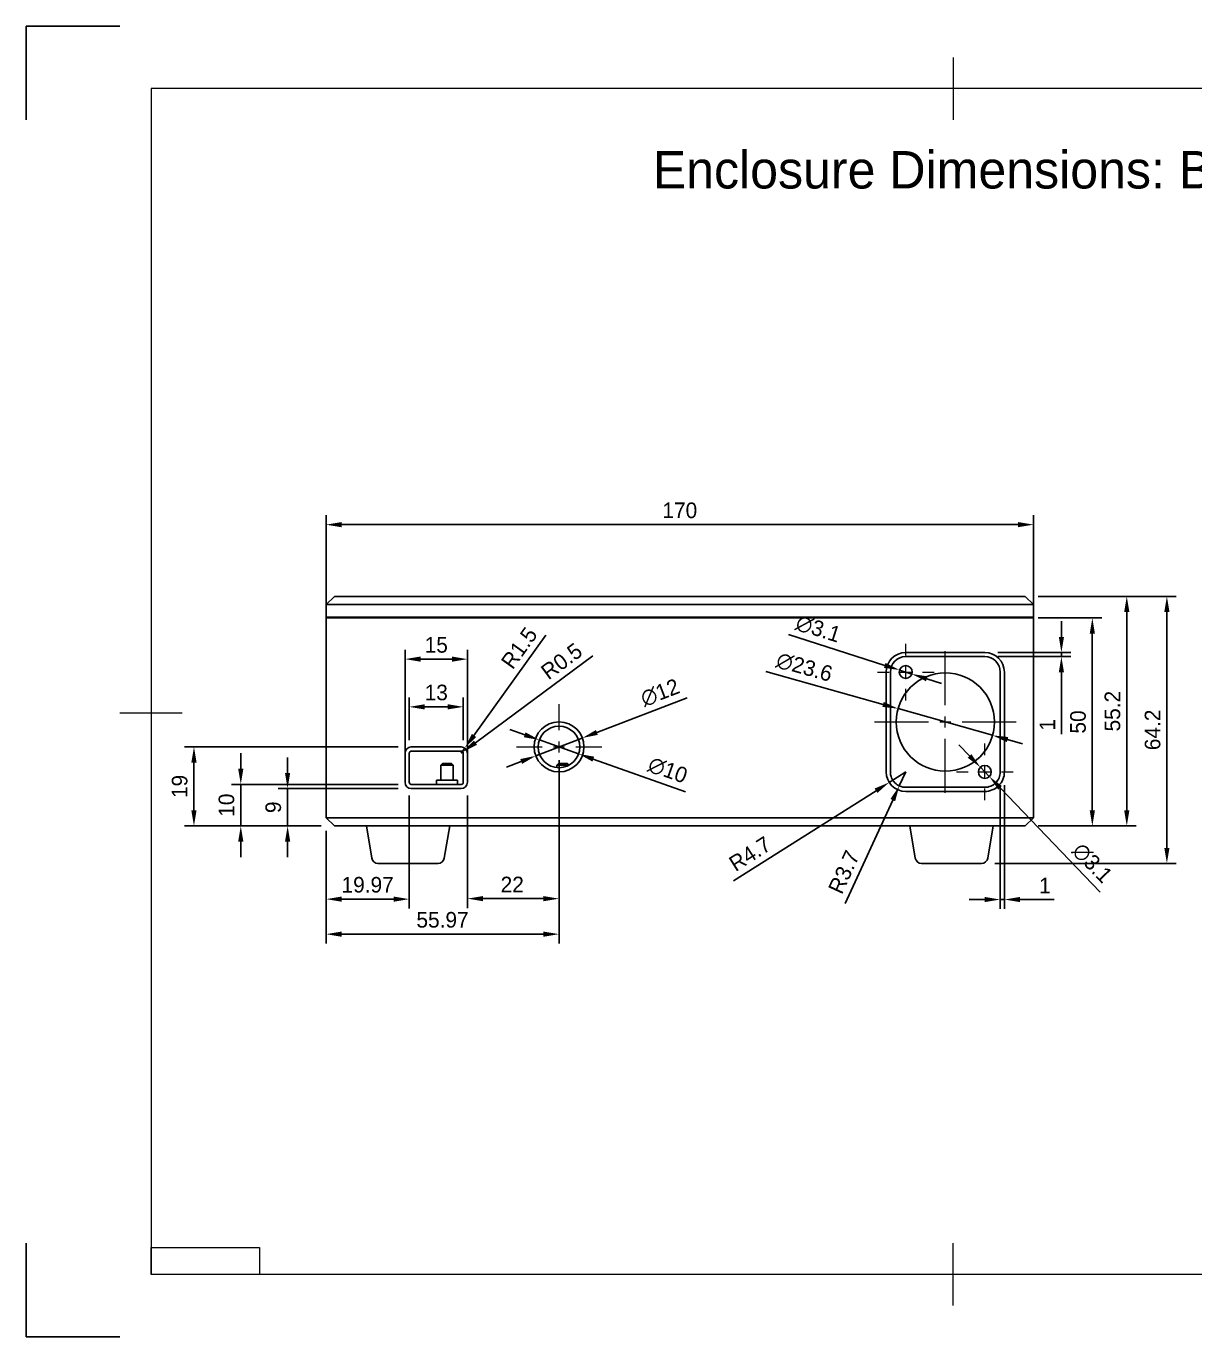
# Model space of a CAD drawing. Header units: millimetres. Extents: x 0 to 297, y 0 to 210.
# Drawn here: x 0 to 187.2, y 0 to 210 of the extents above; entities that cross this region are included whole.
import ezdxf

# ---------------------------------------------------------------- set-up
doc = ezdxf.new("R2010")
doc.units = ezdxf.units.MM
doc.header["$LTSCALE"] = 0.75
doc.linetypes.add('CENTER2', pattern=[28.575, 19.05, -3.175, 3.175, -3.175])
for name, color, linetype, lineweight in [('Annotations', 7, 'Continuous', 13), ('BORDER', 7, 'Continuous', 13), ('FD_Dimensions', 7, 'Continuous', 13), ('Notes', 7, 'Continuous', 13), ('Smart Centers', 7, 'CENTER2', 13), ('Visible', 7, 'Continuous', 25)]:
    doc.layers.add(name, color=color, linetype=linetype, lineweight=lineweight)
doc.styles.get("Standard").update_dxf_attribs({"font": ''})
doc.styles.get('Standard').set_extended_font_data('Inter Variable Text Medium')
doc.dimstyles.new('Dim-ISO-25', dxfattribs={"dimtxt": 2.5, "dimasz": 2.5, "dimexe": 1.5, "dimexo": 2.1, "dimgap": 1, "dimtad": 1, "dimdsep": 46, "dimtxsty": 'Standard', "dimcen": 0, "dimazin": 2, "dimtp": 0.1, "dimtm": 0.1, "dimtfac": 0.72, "dimtmove": 0, "dimatfit": 3, "dimfxl": 1, "dimarcsym": 0})
picture_1 = doc.add_image_def('image1.png', size_in_pixel=(1400, 346))

# ---------------------------------------------------------------- blocks, each defined once
blk = doc.blocks.new('ISO_A4(L)_SHEET')
at = {"layer": 'BORDER'}
for p, q in [((148.5, 205), (148.5, 195)), ((287, 200), (20, 200)), ((20, 200), (20, 10)), ((15, 100), (25, 100)), ((148.5, 5), (148.5, 15)), ((287, 10), (20, 10))]:
    blk.add_line(p, q, dxfattribs=at)
at = {"layer": 'Defpoints'}
for p, q in [((0, 210), (0, 195)), ((15, 210), (0, 210)), ((0, 15), (0, 0)), ((0, 0), (15, 0))]:
    blk.add_line(p, q, dxfattribs=at)
blk = doc.blocks.new('*D43')
at = {"layer": 'Defpoints', "color": 0, "transparency": 16777216}
for p in [(70.024115, 100.939243), (61.357448, 93.513299), (70.024115, 93.513299)]:
    blk.add_point(p, dxfattribs=at)
at = {"layer": 'FD_Dimensions', "color": 0, "lineweight": -2, "transparency": 16777216}
for p, q in [((61.357448, 95.613299), (61.357448, 102.439243)), ((63.857448, 100.939243), (67.524115, 100.939243)), ((70.024115, 95.613299), (70.024115, 102.439243))]:
    blk.add_line(p, q, dxfattribs=at)
at = {"layer": 'FD_Dimensions', "color": 0, "transparency": 16777216}
for points in [[(63.857448, 101.355909), (63.857448, 100.522576), (61.357448, 100.939243)], [(67.524115, 101.355909), (67.524115, 100.522576), (70.024115, 100.939243)]]:
    blk.add_solid(points, dxfattribs=at)
at = {"layer": 'FD_Dimensions', "color": 0, "transparency": 16777216, "insert": (65.690781, 103.2228), "char_height": 2.5, "attachment_point": 5}
blk.add_mtext('13', dxfattribs=at)
blk = doc.blocks.new('*D44')
at = {"layer": 'Defpoints', "color": 0, "transparency": 16777216}
for p in [(139.923892, 106.828074), (141.892337, 106.198523)]:
    blk.add_point(p, dxfattribs=at)
at = {"layer": 'FD_Dimensions', "color": 0, "lineweight": -2, "transparency": 16777216}
for p, q in [((122.111361, 112.524909), (137.542709, 107.589629)), ((141.892337, 106.198523), (139.923892, 106.828074)), ((144.273521, 105.436969), (146.654704, 104.675414))]:
    blk.add_line(p, q, dxfattribs=at)
at = {"layer": 'FD_Dimensions', "color": 0, "transparency": 16777216}
for points in [[(137.669634, 107.986493), (137.415783, 107.192765), (139.923892, 106.828074)], [(144.400447, 105.833832), (144.146595, 105.040105), (141.892337, 106.198523)]]:
    blk.add_solid(points, dxfattribs=at)
at = {"layer": 'FD_Dimensions', "color": 0, "transparency": 16777216, "insert": (126.883436, 113.422622), "char_height": 2.5, "attachment_point": 5, "rotation": 342.26457033}
blk.add_mtext('∅3.1', dxfattribs=at)
blk = doc.blocks.new('*D45')
at = {"layer": 'Defpoints', "color": 0, "transparency": 16777216}
for p in [(152.859353, 91.258913), (154.29021, 89.767685)]:
    blk.add_point(p, dxfattribs=at)
at = {"layer": 'FD_Dimensions', "color": 0, "lineweight": -2, "transparency": 16777216}
for p, q in [((151.128478, 93.062817), (149.397604, 94.866722)), ((152.859353, 91.258913), (154.29021, 89.767685)), ((172.078795, 71.228552), (156.021084, 87.96378))]:
    blk.add_line(p, q, dxfattribs=at)
at = {"layer": 'FD_Dimensions', "color": 0, "transparency": 16777216}
for points in [[(151.429129, 93.351297), (150.827828, 92.774338), (152.859353, 91.258913)], [(156.321735, 88.252259), (155.720434, 87.675301), (154.29021, 89.767685)]]:
    blk.add_solid(points, dxfattribs=at)
at = {"layer": 'FD_Dimensions', "color": 0, "transparency": 16777216, "insert": (170.787095, 75.909374), "char_height": 2.5, "attachment_point": 5, "rotation": 313.81641416}
blk.add_mtext('∅3.1', dxfattribs=at)
blk = doc.blocks.new('*D46')
at = {"layer": 'Defpoints', "color": 0, "transparency": 16777216}
for p in [(89.091793, 95.94671), (81.623103, 93.079887)]:
    blk.add_point(p, dxfattribs=at)
at = {"layer": 'FD_Dimensions', "color": 0, "lineweight": -2, "transparency": 16777216}
for p, q in [((105.88303, 102.391952), (91.425758, 96.842592)), ((81.623103, 93.079887), (89.091793, 95.94671)), ((79.289138, 92.184005), (76.955172, 91.288123))]:
    blk.add_line(p, q, dxfattribs=at)
at = {"layer": 'FD_Dimensions', "color": 0, "transparency": 16777216}
for points in [[(91.276445, 97.231587), (91.575072, 96.453598), (89.091793, 95.94671)], [(79.139824, 92.572999), (79.438451, 91.795011), (81.623103, 93.079887)]]:
    blk.add_solid(points, dxfattribs=at)
at = {"layer": 'FD_Dimensions', "color": 0, "transparency": 16777216, "insert": (101.546911, 103.200516), "char_height": 2.5, "attachment_point": 5, "rotation": 20.9990859}
blk.add_mtext('∅12', dxfattribs=at)
blk = doc.blocks.new('*D47')
at = {"layer": 'Defpoints', "color": 0, "transparency": 16777216}
for p in [(69.690781, 93.513299), (70.273564, 94.325927)]:
    blk.add_point(p, dxfattribs=at)
at = {"layer": 'FD_Dimensions', "color": 0, "lineweight": -2, "transparency": 16777216}
for p, q in [((83.248112, 112.417564), (71.730519, 96.357498)), ((69.690781, 93.513299), (70.273564, 94.325927))]:
    blk.add_line(p, q, dxfattribs=at)
at = {"layer": 'FD_Dimensions', "color": 0, "transparency": 16777216}
blk.add_solid([(71.391924, 96.600324), (72.069115, 96.114672), (70.273564, 94.325927)], dxfattribs=at)
at = {"layer": 'FD_Dimensions', "color": 0, "transparency": 16777216, "insert": (78.98742, 110.366058), "char_height": 2.5, "attachment_point": 5, "rotation": 54.3535295}
blk.add_mtext('R1.5', dxfattribs=at)
blk = doc.blocks.new('*D48')
at = {"layer": 'Defpoints', "color": 0, "transparency": 16777216}
for p in [(82.216089, 95.628185), (88.498808, 93.398412)]:
    blk.add_point(p, dxfattribs=at)
at = {"layer": 'FD_Dimensions', "color": 0, "lineweight": -2, "transparency": 16777216}
for p, q in [((79.860069, 96.46435), (77.504049, 97.300514)), ((82.216089, 95.628185), (88.498808, 93.398412)), ((105.607621, 87.326398), (90.854827, 92.562248))]:
    blk.add_line(p, q, dxfattribs=at)
at = {"layer": 'FD_Dimensions', "color": 0, "transparency": 16777216}
for points in [[(79.99943, 96.85702), (79.720708, 96.07168), (82.216089, 95.628185)], [(90.994188, 92.954918), (90.715466, 92.169578), (88.498808, 93.398412)]]:
    blk.add_solid(points, dxfattribs=at)
at = {"layer": 'FD_Dimensions', "color": 0, "transparency": 16777216, "insert": (102.773836, 90.781939), "char_height": 2.5, "attachment_point": 5, "rotation": 340.45993453}
blk.add_mtext('∅10', dxfattribs=at)
blk = doc.blocks.new('*D49')
at = {"layer": 'Defpoints', "color": 0, "transparency": 16777216}
for p in [(140.908115, 90.513299), (138.26078, 88.837172)]:
    blk.add_point(p, dxfattribs=at)
at = {"layer": 'FD_Dimensions', "color": 0, "lineweight": -2, "transparency": 16777216}
for p, q in [((140.908115, 90.513299), (138.26078, 88.837172)), ((113.336503, 73.056682), (136.148546, 87.499838))]:
    blk.add_line(p, q, dxfattribs=at)
at = {"layer": 'FD_Dimensions', "color": 0, "transparency": 16777216}
blk.add_solid([(135.925657, 87.851877), (136.371435, 87.147799), (138.26078, 88.837172)], dxfattribs=at)
at = {"layer": 'FD_Dimensions', "color": 0, "transparency": 16777216, "insert": (115.952292, 77.390786), "char_height": 2.5, "attachment_point": 5, "rotation": 32.33943093}
blk.add_mtext('R4.7', dxfattribs=at)
blk = doc.blocks.new('*D50')
at = {"layer": 'Defpoints', "color": 0, "transparency": 16777216}
for p in [(140.908115, 90.513299), (139.877142, 88.27242)]:
    blk.add_point(p, dxfattribs=at)
at = {"layer": 'FD_Dimensions', "color": 0, "lineweight": -2, "transparency": 16777216}
for p, q in [((140.908115, 90.513299), (139.877142, 88.27242)), ((131.213847, 69.44225), (138.832237, 86.001258))]:
    blk.add_line(p, q, dxfattribs=at)
at = {"layer": 'FD_Dimensions', "color": 0, "transparency": 16777216}
blk.add_solid([(138.45371, 86.175409), (139.210764, 85.827107), (139.877142, 88.27242)], dxfattribs=at)
at = {"layer": 'FD_Dimensions', "color": 0, "transparency": 16777216, "insert": (131.011029, 74.464965), "char_height": 2.5, "attachment_point": 5, "rotation": 65.29400104}
blk.add_mtext('R3.7', dxfattribs=at)
blk = doc.blocks.new('*D51')
at = {"layer": 'Defpoints', "color": 0, "transparency": 16777216}
for p in [(139.670869, 100.651236), (154.812027, 96.375361)]:
    blk.add_point(p, dxfattribs=at)
at = {"layer": 'FD_Dimensions', "color": 0, "lineweight": -2, "transparency": 16777216}
for p, q in [((118.509406, 106.62725), (137.264965, 101.330665)), ((154.812027, 96.375361), (139.670869, 100.651236)), ((157.217932, 95.695932), (159.623836, 95.016503))]:
    blk.add_line(p, q, dxfattribs=at)
at = {"layer": 'FD_Dimensions', "color": 0, "transparency": 16777216}
for points in [[(137.378203, 101.731649), (137.151726, 100.929681), (139.670869, 100.651236)], [(157.33117, 96.096916), (157.104693, 95.294948), (154.812027, 96.375361)]]:
    blk.add_solid(points, dxfattribs=at)
at = {"layer": 'FD_Dimensions', "color": 0, "transparency": 16777216, "insert": (124.664781, 107.287987), "char_height": 2.5, "attachment_point": 5, "rotation": 344.23026675}
blk.add_mtext('∅23.6', dxfattribs=at)
blk = doc.blocks.new('*D52')
at = {"layer": 'Defpoints', "color": 0, "transparency": 16777216}
for p in [(153.574781, 109.646632), (153.574781, 108.979965), (165.844871, 108.979965)]:
    blk.add_point(p, dxfattribs=at)
at = {"layer": 'FD_Dimensions', "color": 0, "lineweight": -2, "transparency": 16777216}
for p, q in [((165.844871, 112.146632), (165.844871, 114.646632)), ((155.674781, 109.646632), (167.344871, 109.646632)), ((165.844871, 109.646632), (165.844871, 108.979965)), ((155.674781, 108.979965), (167.344871, 108.979965)), ((165.844871, 106.479965), (165.844871, 96.54624))]:
    blk.add_line(p, q, dxfattribs=at)
at = {"layer": 'FD_Dimensions', "color": 0, "transparency": 16777216}
for points in [[(165.428204, 112.146632), (166.261538, 112.146632), (165.844871, 109.646632)], [(165.428204, 106.479965), (166.261538, 106.479965), (165.844871, 108.979965)]]:
    blk.add_solid(points, dxfattribs=at)
at = {"layer": 'FD_Dimensions', "color": 0, "transparency": 16777216, "insert": (163.594871, 98.041207), "char_height": 2.5, "attachment_point": 5, "rotation": 90}
blk.add_mtext('1', dxfattribs=at)
blk = doc.blocks.new('*D56')
at = {"layer": 'Defpoints', "color": 0, "transparency": 16777216}
for p in [(69.690781, 93.513299), (69.958779, 93.711512)]:
    blk.add_point(p, dxfattribs=at)
at = {"layer": 'FD_Dimensions', "color": 0, "lineweight": -2, "transparency": 16777216}
for p, q in [((90.788933, 109.117709), (71.968758, 95.198113)), ((69.690781, 93.513299), (69.958779, 93.711512))]:
    blk.add_line(p, q, dxfattribs=at)
at = {"layer": 'FD_Dimensions', "color": 0, "transparency": 16777216}
blk.add_solid([(71.720991, 95.53311), (72.216525, 94.863117), (69.958779, 93.711512)], dxfattribs=at)
at = {"layer": 'FD_Dimensions', "color": 0, "transparency": 16777216, "insert": (85.775978, 108.25035), "char_height": 2.5, "attachment_point": 5, "rotation": 36.48702168}
blk.add_mtext('R0.5', dxfattribs=at)
blk = doc.blocks.new('*D57')
at = {"layer": 'Defpoints', "color": 0, "transparency": 16777216}
for p in [(70.690781, 108.584747), (60.690781, 88.846632), (70.690781, 88.846632)]:
    blk.add_point(p, dxfattribs=at)
at = {"layer": 'FD_Dimensions', "color": 0, "lineweight": -2, "transparency": 16777216}
for p, q in [((60.690781, 90.946632), (60.690781, 110.084747)), ((70.690781, 90.946632), (70.690781, 110.084747)), ((63.190781, 108.584747), (68.190781, 108.584747))]:
    blk.add_line(p, q, dxfattribs=at)
at = {"layer": 'FD_Dimensions', "color": 0, "transparency": 16777216}
for points in [[(63.190781, 109.001413), (63.190781, 108.16808), (60.690781, 108.584747)], [(68.190781, 109.001413), (68.190781, 108.16808), (70.690781, 108.584747)]]:
    blk.add_solid(points, dxfattribs=at)
at = {"layer": 'FD_Dimensions', "color": 0, "transparency": 16777216, "insert": (65.690781, 110.851525), "char_height": 2.5, "attachment_point": 5}
blk.add_mtext('15', dxfattribs=at)
blk = doc.blocks.new('*D58')
at = {"layer": 'Defpoints', "color": 0, "transparency": 16777216}
for p in [(85.357448, 94.513299), (70.690781, 88.846632), (85.357448, 70.204316)]:
    blk.add_point(p, dxfattribs=at)
at = {"layer": 'FD_Dimensions', "color": 0, "lineweight": -2, "transparency": 16777216}
for p, q in [((85.357448, 92.413299), (85.357448, 68.704316)), ((70.690781, 86.746632), (70.690781, 68.704316)), ((73.190781, 70.204316), (82.857448, 70.204316))]:
    blk.add_line(p, q, dxfattribs=at)
at = {"layer": 'FD_Dimensions', "color": 0, "transparency": 16777216}
for points in [[(73.190781, 70.620983), (73.190781, 69.78765), (70.690781, 70.204316)], [(82.857448, 70.620983), (82.857448, 69.78765), (85.357448, 70.204316)]]:
    blk.add_solid(points, dxfattribs=at)
at = {"layer": 'FD_Dimensions', "color": 0, "transparency": 16777216, "insert": (77.86642, 72.471095), "char_height": 2.5, "attachment_point": 5}
blk.add_mtext('22', dxfattribs=at)
blk = doc.blocks.new('*U23')
at = {"layer": 'Smart Centers', "color": 0, "ltscale": 0.75, "transparency": 16777216}
for p, q in [((0, 2.678906), (0, 11.366667)), ((-11.366667, 0), (-2.678906, 0)), ((2.678906, 0), (11.366667, 0)), ((0, -11.366667), (0, -2.678906))]:
    blk.add_line(p, q, dxfattribs=at)
at = {"layer": 'Smart Centers', "color": 0, "linetype": 'Continuous', "ltscale": 0.75, "transparency": 16777216}
for p, q in [((-0.892969, 0), (0.892969, 0)), ((0, -0.892969), (0, 0.892969))]:
    blk.add_line(p, q, dxfattribs=at)
blk = doc.blocks.new('*U24')
at = {"layer": 'Smart Centers', "color": 0, "ltscale": 0.75, "transparency": 16777216}
for p, q in [((0, 2.678906), (0, 6.833333)), ((-6.833333, 0), (-2.678906, 0)), ((2.678906, 0), (6.833333, 0)), ((0, -6.833333), (0, -2.678906))]:
    blk.add_line(p, q, dxfattribs=at)
at = {"layer": 'Smart Centers', "color": 0, "linetype": 'Continuous', "ltscale": 0.75, "transparency": 16777216}
for p, q in [((-0.892969, 0), (0.892969, 0)), ((0, -0.892969), (0, 0.892969))]:
    blk.add_line(p, q, dxfattribs=at)
blk = doc.blocks.new('*U25')
at = {"layer": 'Smart Centers', "color": 0, "ltscale": 0.75, "transparency": 16777216}
for p, q in [((0, 2.678906), (0, 4.533333)), ((-4.533333, 0), (-2.678906, 0)), ((2.678906, 0), (4.533333, 0)), ((0, -4.533333), (0, -2.678906))]:
    blk.add_line(p, q, dxfattribs=at)
at = {"layer": 'Smart Centers', "color": 0, "linetype": 'Continuous', "ltscale": 0.75, "transparency": 16777216}
for p, q in [((-0.892969, 0), (0.892969, 0)), ((0, -0.892969), (0, 0.892969))]:
    blk.add_line(p, q, dxfattribs=at)
blk = doc.blocks.new('*U26')
at = {"layer": 'Smart Centers', "color": 0, "ltscale": 0.75, "transparency": 16777216}
for p, q in [((0, 2.678906), (0, 4.533333)), ((-4.533333, 0), (-2.678906, 0)), ((2.678906, 0), (4.533333, 0)), ((0, -4.533333), (0, -2.678906))]:
    blk.add_line(p, q, dxfattribs=at)
at = {"layer": 'Smart Centers', "color": 0, "linetype": 'Continuous', "ltscale": 0.75, "transparency": 16777216}
for p, q in [((-0.892969, 0), (0.892969, 0)), ((0, -0.892969), (0, 0.892969))]:
    blk.add_line(p, q, dxfattribs=at)
blk = doc.blocks.new('*D60')
at = {"layer": 'Defpoints', "color": 0, "transparency": 16777216}
for p in [(156.041448, 90.5133), (156.708115, 90.5133), (156.708115, 70.064614)]:
    blk.add_point(p, dxfattribs=at)
at = {"layer": 'FD_Dimensions', "color": 0, "lineweight": -2, "transparency": 16777216}
for p, q in [((156.041448, 88.4133), (156.041448, 68.564614)), ((156.708115, 88.4133), (156.708115, 68.564614)), ((153.541448, 70.064614), (151.041448, 70.064614)), ((156.041448, 70.064614), (156.708115, 70.064614)), ((159.208115, 70.064614), (164.698048, 70.064614))]:
    blk.add_line(p, q, dxfattribs=at)
at = {"layer": 'FD_Dimensions', "color": 0, "transparency": 16777216}
for points in [[(153.541448, 70.481281), (153.541448, 69.647948), (156.041448, 70.064614)], [(159.208115, 70.481281), (159.208115, 69.647948), (156.708115, 70.064614)]]:
    blk.add_solid(points, dxfattribs=at)
at = {"layer": 'FD_Dimensions', "color": 0, "transparency": 16777216, "insert": (163.203081, 72.314614), "char_height": 2.5, "attachment_point": 5}
blk.add_mtext('1', dxfattribs=at)
blk = doc.blocks.new('*D61')
at = {"layer": 'Defpoints', "color": 0, "transparency": 16777216}
for p in [(161.374781, 130.131937), (48.041448, 115.179965), (161.374781, 115.179965)]:
    blk.add_point(p, dxfattribs=at)
at = {"layer": 'FD_Dimensions', "color": 0, "lineweight": -2, "transparency": 16777216}
for p, q in [((48.041448, 117.279965), (48.041448, 131.631937)), ((161.374781, 117.279965), (161.374781, 131.631937)), ((50.541448, 130.131937), (158.874781, 130.131937))]:
    blk.add_line(p, q, dxfattribs=at)
at = {"layer": 'FD_Dimensions', "color": 0, "transparency": 16777216}
for points in [[(50.541448, 130.548604), (50.541448, 129.715271), (48.041448, 130.131937)], [(158.874781, 130.548604), (158.874781, 129.715271), (161.374781, 130.131937)]]:
    blk.add_solid(points, dxfattribs=at)
at = {"layer": 'FD_Dimensions', "color": 0, "transparency": 16777216, "insert": (104.708115, 132.415495), "char_height": 2.5, "attachment_point": 5}
blk.add_mtext('170', dxfattribs=at)
blk = doc.blocks.new('*D67')
at = {"layer": 'Defpoints', "color": 0, "transparency": 16777216}
for p in [(61.357448, 88.846632), (48.041448, 83.179965), (48.041448, 70.125463)]:
    blk.add_point(p, dxfattribs=at)
at = {"layer": 'FD_Dimensions', "color": 0, "lineweight": -2, "transparency": 16777216}
for p, q in [((61.357448, 86.746632), (61.357448, 68.625463)), ((48.041448, 81.079965), (48.041448, 68.625463)), ((58.857448, 70.125463), (50.541448, 70.125463))]:
    blk.add_line(p, q, dxfattribs=at)
at = {"layer": 'FD_Dimensions', "color": 0, "transparency": 16777216}
for points in [[(50.541448, 70.54213), (50.541448, 69.708796), (48.041448, 70.125463)], [(58.857448, 70.54213), (58.857448, 69.708796), (61.357448, 70.125463)]]:
    blk.add_solid(points, dxfattribs=at)
at = {"layer": 'FD_Dimensions', "color": 0, "transparency": 16777216, "insert": (54.699448, 72.412376), "char_height": 2.5, "attachment_point": 5}
blk.add_mtext('19.97', dxfattribs=at)
blk = doc.blocks.new('*D68')
at = {"layer": 'Defpoints', "color": 0, "transparency": 16777216}
for p in [(85.357448, 94.513299), (48.041448, 83.179965), (48.041448, 64.513299)]:
    blk.add_point(p, dxfattribs=at)
at = {"layer": 'FD_Dimensions', "color": 0, "lineweight": -2, "transparency": 16777216}
for p, q in [((85.357448, 92.413299), (85.357448, 63.013299)), ((48.041448, 81.079965), (48.041448, 63.013299)), ((82.857448, 64.513299), (50.541448, 64.513299))]:
    blk.add_line(p, q, dxfattribs=at)
at = {"layer": 'FD_Dimensions', "color": 0, "transparency": 16777216}
for points in [[(50.541448, 64.929965), (50.541448, 64.096632), (48.041448, 64.513299)], [(82.857448, 64.929965), (82.857448, 64.096632), (85.357448, 64.513299)]]:
    blk.add_solid(points, dxfattribs=at)
at = {"layer": 'FD_Dimensions', "color": 0, "transparency": 16777216, "insert": (66.699448, 66.800211), "char_height": 2.5, "attachment_point": 5}
blk.add_mtext('55.97', dxfattribs=at)
blk = doc.blocks.new('*D69')
at = {"layer": 'Defpoints', "color": 0, "transparency": 16777216}
for p in [(61.690781, 87.846632), (41.874781, 81.846632), (49.374781, 81.846632)]:
    blk.add_point(p, dxfattribs=at)
at = {"layer": 'FD_Dimensions', "color": 0, "lineweight": -2, "transparency": 16777216}
for p, q in [((41.874781, 90.346632), (41.874781, 92.846632)), ((59.590781, 87.846632), (40.374781, 87.846632)), ((41.874781, 87.846632), (41.874781, 81.846632)), ((47.274781, 81.846632), (40.374781, 81.846632)), ((41.874781, 79.346632), (41.874781, 76.846632))]:
    blk.add_line(p, q, dxfattribs=at)
at = {"layer": 'FD_Dimensions', "color": 0, "transparency": 16777216}
for points in [[(41.458115, 90.346632), (42.291448, 90.346632), (41.874781, 87.846632)], [(41.458115, 79.346632), (42.291448, 79.346632), (41.874781, 81.846632)]]:
    blk.add_solid(points, dxfattribs=at)
at = {"layer": 'FD_Dimensions', "color": 0, "transparency": 16777216, "insert": (39.587869, 84.846632), "char_height": 2.5, "attachment_point": 5, "rotation": 90}
blk.add_mtext('9', dxfattribs=at)
blk = doc.blocks.new('*D70')
at = {"layer": 'Defpoints', "color": 0, "transparency": 16777216}
for p in [(61.690781, 88.513299), (34.374781, 81.846632), (49.374781, 81.846632)]:
    blk.add_point(p, dxfattribs=at)
at = {"layer": 'FD_Dimensions', "color": 0, "lineweight": -2, "transparency": 16777216}
for p, q in [((34.374781, 91.013299), (34.374781, 93.513299)), ((59.590781, 88.513299), (32.874781, 88.513299)), ((34.374781, 88.513299), (34.374781, 81.846632)), ((47.274781, 81.846632), (32.874781, 81.846632)), ((34.374781, 79.346632), (34.374781, 76.846632))]:
    blk.add_line(p, q, dxfattribs=at)
at = {"layer": 'FD_Dimensions', "color": 0, "transparency": 16777216}
for points in [[(33.958115, 91.013299), (34.791448, 91.013299), (34.374781, 88.513299)], [(33.958115, 79.346632), (34.791448, 79.346632), (34.374781, 81.846632)]]:
    blk.add_solid(points, dxfattribs=at)
at = {"layer": 'FD_Dimensions', "color": 0, "transparency": 16777216, "insert": (32.091224, 85.179965), "char_height": 2.5, "attachment_point": 5, "rotation": 90}
blk.add_mtext('10', dxfattribs=at)
blk = doc.blocks.new('*D71')
at = {"layer": 'Defpoints', "color": 0, "transparency": 16777216}
for p in [(61.690781, 94.513299), (26.874781, 81.846632), (49.374781, 81.846632)]:
    blk.add_point(p, dxfattribs=at)
at = {"layer": 'FD_Dimensions', "color": 0, "lineweight": -2, "transparency": 16777216}
for p, q in [((59.590781, 94.513299), (25.374781, 94.513299)), ((26.874781, 92.013299), (26.874781, 84.346632)), ((47.274781, 81.846632), (25.374781, 81.846632))]:
    blk.add_line(p, q, dxfattribs=at)
at = {"layer": 'FD_Dimensions', "color": 0, "transparency": 16777216}
for points in [[(26.458115, 92.013299), (27.291448, 92.013299), (26.874781, 94.513299)], [(26.458115, 84.346632), (27.291448, 84.346632), (26.874781, 81.846632)]]:
    blk.add_solid(points, dxfattribs=at)
at = {"layer": 'FD_Dimensions', "color": 0, "transparency": 16777216, "insert": (24.587869, 88.179965), "char_height": 2.5, "attachment_point": 5, "rotation": 90}
blk.add_mtext('19', dxfattribs=at)
blk = doc.blocks.new('*D72')
at = {"layer": 'Defpoints', "color": 0, "transparency": 16777216}
for p in [(160.041448, 115.179965), (160.041448, 81.846632), (170.79686, 81.846632)]:
    blk.add_point(p, dxfattribs=at)
at = {"layer": 'FD_Dimensions', "color": 0, "lineweight": -2, "transparency": 16777216}
for p, q in [((162.141448, 115.179965), (172.29686, 115.179965)), ((170.79686, 112.679965), (170.79686, 84.346632)), ((162.141448, 81.846632), (172.29686, 81.846632))]:
    blk.add_line(p, q, dxfattribs=at)
at = {"layer": 'FD_Dimensions', "color": 0, "transparency": 16777216}
for points in [[(170.380193, 112.679965), (171.213527, 112.679965), (170.79686, 115.179965)], [(170.380193, 84.346632), (171.213527, 84.346632), (170.79686, 81.846632)]]:
    blk.add_solid(points, dxfattribs=at)
at = {"layer": 'FD_Dimensions', "color": 0, "transparency": 16777216, "insert": (168.513303, 98.513299), "char_height": 2.5, "attachment_point": 5, "rotation": 90}
blk.add_mtext('50', dxfattribs=at)
blk = doc.blocks.new('*D73')
at = {"layer": 'Defpoints', "color": 0, "transparency": 16777216}
for p in [(160.041448, 118.646632), (160.041448, 81.846632), (176.31491, 81.846632)]:
    blk.add_point(p, dxfattribs=at)
at = {"layer": 'FD_Dimensions', "color": 0, "lineweight": -2, "transparency": 16777216}
for p, q in [((162.141448, 118.646632), (177.81491, 118.646632)), ((176.31491, 116.146632), (176.31491, 84.346632)), ((162.141448, 81.846632), (177.81491, 81.846632))]:
    blk.add_line(p, q, dxfattribs=at)
at = {"layer": 'FD_Dimensions', "color": 0, "transparency": 16777216}
for points in [[(175.898243, 116.146632), (176.731577, 116.146632), (176.31491, 118.646632)], [(175.898243, 84.346632), (176.731577, 84.346632), (176.31491, 81.846632)]]:
    blk.add_solid(points, dxfattribs=at)
at = {"layer": 'FD_Dimensions', "color": 0, "transparency": 16777216, "insert": (174.031353, 100.246632), "char_height": 2.5, "attachment_point": 5, "rotation": 90}
blk.add_mtext('55.2', dxfattribs=at)
blk = doc.blocks.new('*D74')
at = {"layer": 'Defpoints', "color": 0, "transparency": 16777216}
for p in [(160.041448, 118.646632), (153.060988, 75.846632), (182.741568, 75.846632)]:
    blk.add_point(p, dxfattribs=at)
at = {"layer": 'FD_Dimensions', "color": 0, "lineweight": -2, "transparency": 16777216}
for p, q in [((162.141448, 118.646632), (184.241568, 118.646632)), ((182.741568, 116.146632), (182.741568, 78.346632)), ((155.160988, 75.846632), (184.241568, 75.846632))]:
    blk.add_line(p, q, dxfattribs=at)
at = {"layer": 'FD_Dimensions', "color": 0, "transparency": 16777216}
for points in [[(182.324901, 116.146632), (183.158235, 116.146632), (182.741568, 118.646632)], [(182.324901, 78.346632), (183.158235, 78.346632), (182.741568, 75.846632)]]:
    blk.add_solid(points, dxfattribs=at)
at = {"layer": 'FD_Dimensions', "color": 0, "transparency": 16777216, "insert": (180.458011, 97.246632), "char_height": 2.5, "attachment_point": 5, "rotation": 90}
blk.add_mtext('64.2', dxfattribs=at)

msp = doc.modelspace()

# ---------------------------------------------------------------- linework, layer by layer
at = {"layer": 'Visible', "extrusion": (0, 1, 0)}
for p, q in [((48.041448, 117.313299), (49.374781, 118.646632)), ((160.041448, 118.646632), (49.374781, 118.646632)), ((160.041448, 118.646632), (161.374781, 117.313299)), ((49.374781, 117.313299), (48.041448, 117.313299)), ((48.041448, 117.313299), (48.041448, 115.313299)), ((49.374781, 117.313299), (160.041448, 117.313299)), ((161.374781, 117.313299), (160.041448, 117.313299)), ((161.374781, 115.313299), (161.374781, 117.313299)), ((49.374781, 115.313299), (48.041448, 115.313299)), ((48.041448, 115.313299), (48.041448, 115.179965)), ((48.041448, 115.179965), (48.041448, 83.179965)), ((48.041448, 115.179965), (49.374781, 115.179965)), ((160.041448, 115.313299), (49.374781, 115.313299)), ((49.374781, 115.179965), (160.041448, 115.179965)), ((161.374781, 115.313299), (160.041448, 115.313299)), ((160.041448, 115.179965), (161.374781, 115.179965)), ((161.374781, 115.313299), (161.374781, 115.179965)), ((161.374781, 83.179965), (161.374781, 115.179965)), ((153.574781, 109.646632), (140.908114, 109.646632)), ((140.908114, 108.979965), (153.574781, 108.979965)), ((137.774781, 106.513298), (137.774781, 90.513297)), ((138.441448, 90.513297), (138.441448, 106.513298)), ((156.041448, 106.513299), (156.041448, 90.5133)), ((156.708115, 90.5133), (156.708115, 106.513299)), ((69.690781, 94.513299), (61.690781, 94.513299)), ((60.690781, 93.513299), (60.690781, 88.846632)), ((61.357448, 88.846632), (61.357448, 93.513299)), ((61.690781, 93.846632), (69.690781, 93.846632)), ((70.024115, 93.513299), (70.024115, 88.846632)), ((70.690781, 88.846632), (70.690781, 93.513299)), ((66.668115, 91.846632), (66.401448, 91.579965)), ((68.401448, 91.579965), (66.401448, 91.579965)), ((66.401448, 89.179965), (66.401448, 91.579965)), ((66.668115, 91.846632), (68.134781, 91.846632)), ((68.134781, 91.846632), (68.401448, 91.579965)), ((68.401448, 89.179965), (68.401448, 91.579965)), ((85.268115, 91.846632), (85.001448, 91.579965)), ((86.940694, 91.579965), (85.001448, 91.579965)), ((85.001448, 91.19903), (85.001448, 91.579965)), ((85.268115, 91.846632), (86.734781, 91.846632)), ((86.734781, 91.846632), (86.979929, 91.601484)), ((69.690781, 88.513299), (61.690781, 88.513299)), ((69.068115, 89.179965), (65.734781, 89.179965)), ((65.734781, 88.513299), (65.734781, 89.179965)), ((69.068115, 88.513299), (69.068115, 89.179965)), ((61.690781, 87.846632), (69.690781, 87.846632)), ((153.574783, 88.046632), (140.908116, 88.046632)), ((140.908116, 87.379965), (153.574783, 87.379965)), ((49.374781, 81.846632), (48.041448, 83.179965)), ((48.041448, 83.179965), (49.374781, 83.179965)), ((160.041448, 83.179965), (49.374781, 83.179965)), ((161.374781, 83.179965), (160.041448, 81.846632)), ((160.041448, 83.179965), (161.374781, 83.179965)), ((49.374781, 81.846632), (160.041448, 81.846632)), ((55.368848, 76.682233), (54.508115, 81.846632)), ((66.980715, 76.682233), (67.841448, 81.846632)), ((142.435515, 76.682233), (141.574781, 81.846632)), ((154.047382, 76.682233), (154.908115, 81.846632)), ((65.994321, 75.846632), (56.355242, 75.846632)), ((153.060988, 75.846632), (143.421908, 75.846632))]:
    msp.add_line(p, q, dxfattribs=at)
at = {"layer": 'Visible'}
for centre, radius in [((140.908115, 106.513299), 1.033333), ((147.241448, 98.513299), 7.866667), ((85.357448, 94.513299), 4), ((153.574781, 90.513299), 1.033333)]:
    msp.add_circle(centre, radius, dxfattribs=at)
at = {"layer": 'Visible', "extrusion": (0, 0, -1)}
msp.add_circle((-85.357448, 94.513299), 3.333333, dxfattribs=at)
at = {"layer": 'Visible'}
for centre, radius, start, end in [((140.908115, 106.513299), 3.133333, 90.000016, 180.000011), ((153.574781, 106.513299), 3.133333, 0.000008, 90.000007), ((61.690781, 93.513299), 1, 90, 180), ((69.690781, 93.513299), 1, 0, 90), ((140.908115, 90.513299), 3.133333, 180.000029, 270.000026), ((153.574781, 90.513299), 3.133333, 270.000027, 0.000028), ((61.690781, 88.846632), 1, 180, 270), ((69.690781, 88.846632), 1, 270, 0)]:
    msp.add_arc(centre, radius, start, end, dxfattribs=at)
at = {"layer": 'Visible', "extrusion": (0, 0, -1)}
for centre, radius, start, end in [((-140.908115, 106.513299), 2.466667, 359.999986, 89.999984), ((-153.574781, 106.513299), 2.466667, 89.999991, 179.999989), ((-61.690781, 93.513299), 0.333333, 0, 90), ((-69.690781, 93.513299), 0.333333, 90, 180), ((-140.908115, 90.513299), 2.466667, 269.999967, 359.999971), ((-153.574781, 90.513299), 2.466667, 179.999964, 269.999973), ((-61.690781, 88.846632), 0.333333, 270, 0), ((-69.690781, 88.846632), 0.333333, 180, 270), ((-56.355242, 76.846632), 1, 270, 350.537678), ((-65.994321, 76.846632), 1, 189.462322, 270), ((-143.421908, 76.846632), 1, 270, 350.537678), ((-153.060988, 76.846632), 1, 189.462322, 270)]:
    msp.add_arc(centre, radius, start, end, dxfattribs=at)

# ---------------------------------------------------------------- block references
at = {"layer": 'BORDER'}
msp.add_blockref('ISO_A4(L)_SHEET', (0, 0), dxfattribs=at)
at = {"layer": 'Smart Centers', "ltscale": 0.75}
for name, p in [('*U23', (147.241448, 98.513299)), ('*U25', (140.908115, 106.513299)), ('*U24', (85.357448, 94.513299)), ('*U26', (153.574781, 90.513299))]:
    msp.add_blockref(name, p, dxfattribs=at)

# ---------------------------------------------------------------- texts
at = {"layer": 'Notes', "insert": (20, 200), "char_height": 6, "attachment_point": 1}
msp.add_mtext_dynamic_manual_height_columns('\\pi133.5;\\P\\pi80.37584;Enclosure Dimensions: Box', width=267, gutter_width=12.5, heights=[0], dxfattribs=at)

# ---------------------------------------------------------------- dimensions: what is measured, and where the dimension line sits
at = {"layer": 'FD_Dimensions'}
for base, p1, p2, override, picture, middle in [((161.374781, 130.131937), (48.041448, 115.179965), (161.374781, 115.179965), {"dimlfac": 1.5, "dimclrd": 0, "dimclre": 0, "dimtmove": 0}, '*D61', (104.708115, 130.131937)), ((70.690781, 108.584747), (60.690781, 88.846632), (70.690781, 88.846632), {"dimlfac": 1.5}, '*D57', (65.690781, 108.584747))]:
    dim = msp.add_linear_dim(base=base, p1=p1, p2=p2, dimstyle='Dim-ISO-25', override=override, dxfattribs=at)
    dim.commit()
    dim.dimension.update_dxf_attribs({"geometry": picture, "text_midpoint": middle, "dimtype": 160})
for base, p1, p2, angle, picture, middle in [((182.741568, 75.846632), (160.041448, 118.646632), (153.060988, 75.846632), 270, '*D74', (180.458011, 97.246632)), ((176.31491, 81.846632), (160.041448, 118.646632), (160.041448, 81.846632), 270, '*D73', (174.031353, 100.246632)), ((170.79686, 81.846632), (160.041448, 115.179965), (160.041448, 81.846632), 90, '*D72', (168.513303, 98.513299)), ((26.874781, 81.846632), (61.690781, 94.513299), (49.374781, 81.846632), 270, '*D71', (24.587869, 88.179965)), ((34.374781, 81.846632), (61.690781, 88.513299), (49.374781, 81.846632), 270, '*D70', (32.091224, 85.179965)), ((41.874781, 81.846632), (61.690781, 87.846632), (49.374781, 81.846632), 90, '*D69', (39.587869, 84.846632)), ((48.041448, 70.125463), (61.357448, 88.846632), (48.041448, 83.179965), 180, '*D67', (54.699448, 72.412376))]:
    dim = msp.add_linear_dim(base=base, p1=p1, p2=p2, angle=angle, dimstyle='Dim-ISO-25', override={"dimlfac": 1.5, "dimclrd": 0, "dimclre": 0}, dxfattribs=at)
    dim.commit()
    dim.dimension.update_dxf_attribs({"geometry": picture, "text_midpoint": middle})
for p1, p2, picture, middle in [((141.892337, 106.198523), (139.923892, 106.828074), '*D44', (126.180148, 111.223623)), ((154.812027, 96.375361), (139.670869, 100.651236), '*D51', (124.037335, 105.066158)), ((81.623103, 93.079887), (89.091793, 95.94671), '*D46', (102.37425, 101.045122)), ((82.216089, 95.628185), (88.498808, 93.398412), '*D48', (102.001646, 88.606178)), ((152.859353, 91.258913), (154.29021, 89.767685), '*D45', (169.121207, 74.310929))]:
    dim = msp.add_diameter_dim_2p(p1=p1, p2=p2, dimstyle='Dim-ISO-25', override={"dimlfac": 1.5}, dxfattribs=at)
    dim.commit()
    dim.dimension.update_dxf_attribs({"geometry": picture, "text_midpoint": middle, "dimtype": 163})
for center, mpoint, picture, middle in [((69.690781, 93.513299), (70.273564, 94.325927), '*D47', (80.829468, 109.04502)), ((69.690781, 93.513299), (69.958779, 93.711512), '*D56', (87.133874, 106.414389)), ((140.908115, 90.513299), (138.26078, 88.837172), '*D49', (117.162625, 75.479142)), ((140.908115, 90.513299), (139.877142, 88.27242), '*D50', (133.085559, 73.510525))]:
    dim = msp.add_radius_dim(center=center, mpoint=mpoint, dimstyle='Dim-ISO-25', override={"dimlfac": 1.5, "dimse1": 1}, dxfattribs=at)
    dim.commit()
    dim.dimension.update_dxf_attribs({"geometry": picture, "text_midpoint": middle, "dimtype": 164})
for base, p1, p2, angle, override, picture, middle in [((165.844871, 108.979965), (153.574781, 109.646632), (153.574781, 108.979965), 270, {"dimlfac": 1.5, "dimtmove": 0}, '*D52', (165.844871, 98.041207)), ((70.024115, 100.939243), (61.357448, 93.513299), (70.024115, 93.513299), 180, {"dimlfac": 1.5}, '*D43', (65.690781, 100.939243)), ((85.357448, 70.204316), (70.690781, 88.846632), (85.357448, 94.513299), 180, {"dimlfac": 1.5, "dimtmove": 0}, '*D58', (77.86642, 70.204316))]:
    dim = msp.add_linear_dim(base=base, p1=p1, p2=p2, angle=angle, dimstyle='Dim-ISO-25', override=override, dxfattribs=at)
    dim.commit()
    dim.dimension.update_dxf_attribs({"geometry": picture, "text_midpoint": middle, "dimtype": 160})
for base, p1, p2, picture, middle in [((48.041448, 64.513299), (85.357448, 94.513299), (48.041448, 83.179965), '*D68', (66.699448, 66.800211)), ((156.708115, 70.064614), (156.041448, 90.5133), (156.708115, 90.5133), '*D60', (163.203081, 72.314614))]:
    dim = msp.add_linear_dim(base=base, p1=p1, p2=p2, dimstyle='Dim-ISO-25', override={"dimlfac": 1.5, "dimclrd": 0, "dimclre": 0}, dxfattribs=at)
    dim.commit()
    dim.dimension.update_dxf_attribs({"geometry": picture, "text_midpoint": middle})

# ---------------------------------------------------------------- pictures from other files: only their frames are drawn
at = {"layer": 'Annotations', "linetype": 'Continuous', "lineweight": 0}
image = msp.add_image(picture_1, insert=(20, 10), size_in_units=(17.4, 4.300286), dxfattribs=at)
image.dxf.flags = 15

doc.saveas('drawing.dxf')
